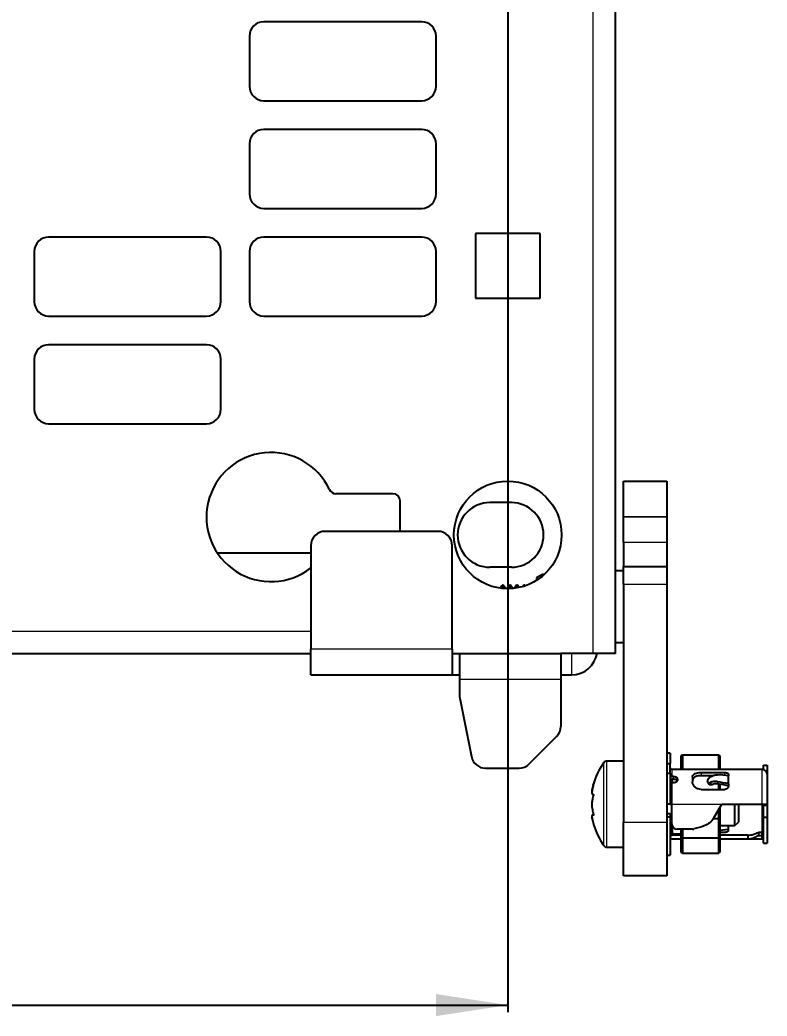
# Model space of a CAD drawing. Header units: millimetres. Extents: x -948 to 1310, y 554 to 2003.
# Drawn here: x -39.9 to 64.2, y 711.3 to 850.1 of the extents above; entities that cross this region are included whole.
import ezdxf

# ---------------------------------------------------------------- set-up
doc = ezdxf.new("R2010")
doc.units = ezdxf.units.MM
doc.layers.add('FORMAT', color=7, linetype='Continuous')
doc.styles.add('SLDTEXTSTYLE0', font='TXT', dxfattribs={"width": 0.75})
doc.dimstyles.new('SLDDIMSTYLE0', dxfattribs={"dimtxt": 20, "dimasz": 10, "dimexe": 0, "dimexo": 0.0625, "dimgap": 5, "dimtad": 2, "dimdec": 1, "dimrnd": 1e-09, "dimzin": 12, "dimdsep": 46, "dimtxsty": 'SLDTEXTSTYLE0', "dimsah": 1, "dimcen": 0.09, "dimadec": 0, "dimazin": 3, "dimtfac": 1, "dimtofl": 0, "dimtmove": 0, "dimatfit": 3, "dimfxl": 0, "dimfrac": 2, "dimtolj": 1, "dimtzin": 12, "dimarcsym": 0})

# ---------------------------------------------------------------- blocks, each defined once
blk = doc.blocks.new('_D_4')
at = {"layer": 'FORMAT'}
for p, q in [((-827.92, 1303.29), (-827.92, 711.8)), ((28.08, 1303.29), (28.08, 711.8)), ((-827.92, 712.8), (28.08, 712.8))]:
    blk.add_line(p, q, dxfattribs=at)
for points in [[(-827.92, 712.8), (-817.92, 711.26), (-817.92, 714.34)], [(28.08, 712.8), (18.08, 714.34), (18.08, 711.26)]]:
    blk.add_solid(points, dxfattribs=at)
at = {"layer": 'FORMAT', "insert": (-422.09, 738.58), "char_height": 20, "attachment_point": 1, "style": 'SLDTEXTSTYLE0'}
blk.add_mtext('856', dxfattribs=at)

msp = doc.modelspace()

# ---------------------------------------------------------------- linework, layer by layer
at = {"color": 8, "linetype": 'Continuous', "lineweight": 18}
for p, q in [((39.98, 761.8), (39.98, 1844.8)), ((44.23, 780.8), (50.23, 780.8)), ((50.23, 780.8), (44.23, 780.8)), ((50.23, 777.26), (44.23, 777.26)), ((50.23, 771.41), (44.23, 771.41)), ((-799.97, 764.89), (0.63, 764.89)), ((20.33, 762.4), (0.63, 762.4)), ((36.98, 761.8), (36.98, 758.8)), ((21.33, 758.2), (35.48, 758.2)), ((41.9, 734.8), (41.9, 746.8)), ((41.46, 735.03), (41.46, 746.57)), ((50.93, 745.65), (50.93, 744.65)), ((63.53, 740.8), (63.53, 745.65)), ((51.18, 744.25), (51.18, 744.65)), ((55.03, 745.2), (55.03, 744.74)), ((58.33, 744.74), (58.33, 745.2)), ((50.93, 743.76), (50.93, 740.8)), ((50.93, 740.8), (57.93, 740.8)), ((63.53, 736.86), (63.53, 740.8)), ((44.23, 738.3), (50.23, 738.3)), ((50.93, 737.35), (50.93, 736.45))]:
    msp.add_line(p, q, dxfattribs=at)
at = {"color": 7, "linetype": 'Continuous', "lineweight": 25}
for p, q in [((43.08, 761.8), (43.08, 1844.8)), ((16.08, 849.8), (-5.92, 849.8)), ((-7.92, 847.8), (-7.92, 840.8)), ((18.08, 840.8), (18.08, 847.8)), ((-5.92, 838.8), (16.08, 838.8)), ((16.08, 834.8), (-5.92, 834.8)), ((-7.92, 832.8), (-7.92, 825.8)), ((18.08, 825.8), (18.08, 832.8)), ((-5.92, 823.8), (16.08, 823.8)), ((23.58, 820.3), (23.58, 811.3)), ((32.58, 820.3), (23.58, 820.3)), ((32.58, 811.3), (32.58, 820.3)), ((-13.92, 819.8), (-35.92, 819.8)), ((16.08, 819.8), (-5.92, 819.8)), ((-37.92, 817.8), (-37.92, 810.8)), ((-11.92, 810.8), (-11.92, 817.8)), ((-7.92, 817.8), (-7.92, 810.8)), ((18.08, 810.8), (18.08, 817.8)), ((23.58, 811.3), (32.58, 811.3)), ((-35.92, 808.8), (-13.92, 808.8)), ((-5.92, 808.8), (16.08, 808.8)), ((-13.92, 804.8), (-35.92, 804.8)), ((-37.92, 802.8), (-37.92, 795.8)), ((-11.92, 795.8), (-11.92, 802.8)), ((-35.92, 793.8), (-13.92, 793.8)), ((44.23, 785.8), (50.23, 785.8)), ((44.23, 780.8), (44.23, 785.8)), ((50.23, 785.8), (50.23, 780.8)), ((12.08, 784.04), (4.13, 784.04)), ((13.08, 778.8), (13.08, 783.04)), ((28.58, 782.8), (25.58, 782.8)), ((44.23, 777.26), (44.23, 780.8)), ((44.23, 780.8), (44.23, 780.8)), ((50.23, 780.8), (50.23, 777.26)), ((50.23, 780.8), (50.23, 780.8)), ((18.33, 778.8), (2.63, 778.8)), ((44.23, 777.26), (44.23, 773.91)), ((50.23, 777.26), (50.23, 773.91)), ((0.63, 776.8), (0.63, 762.4)), ((20.33, 762.4), (20.33, 776.8)), ((-12.41, 775.79), (0.63, 775.79)), ((28.58, 773.8), (25.58, 773.8)), ((44.23, 773.3), (43.08, 773.3)), ((44.23, 773.91), (50.23, 773.91)), ((44.23, 771.41), (44.23, 773.91)), ((50.23, 773.91), (50.23, 771.41)), ((32.94, 772.8), (32.08, 772.3)), ((32.08, 772.3), (32.08, 771.96)), ((33.17, 772.8), (32.94, 772.8)), ((32.94, 772.8), (32.94, 772.6)), ((27.33, 771.3), (27.08, 771.05)), ((27.08, 771.05), (27.08, 770.87)), ((27.44, 771.3), (27.33, 771.3)), ((27.33, 771.3), (27.33, 770.84)), ((27.79, 770.81), (27.44, 771.3)), ((27.44, 771.3), (27.44, 770.83)), ((28.31, 771.3), (27.96, 770.8)), ((28.44, 771.3), (28.31, 771.3)), ((28.31, 771.3), (28.31, 770.81)), ((28.77, 770.83), (28.44, 771.3)), ((28.44, 771.3), (28.44, 770.81)), ((29.31, 771.3), (29, 770.86)), ((29.44, 771.3), (29.31, 771.3)), ((29.31, 771.3), (29.31, 770.9)), ((29.67, 770.97), (29.44, 771.3)), ((29.44, 771.3), (29.44, 770.93)), ((30.31, 771.3), (30.16, 771.1)), ((30.44, 771.3), (30.31, 771.3)), ((30.31, 771.3), (30.31, 771.14)), ((30.51, 771.21), (30.44, 771.3)), ((30.44, 771.3), (30.44, 771.19)), ((44.23, 771.41), (44.23, 738.3)), ((50.23, 771.41), (50.23, 738.3)), ((0.63, 758.8), (0.63, 762.4)), ((20.33, 762.4), (20.33, 758.8)), ((43.08, 763.3), (44.23, 763.3)), ((-799.97, 761.79), (0.63, 761.79)), ((20.33, 761.8), (21.33, 761.8)), ((21.33, 761.8), (21.33, 758.2)), ((21.33, 761.8), (35.48, 761.8)), ((39.98, 761.8), (35.48, 761.8)), ((35.48, 761.8), (35.48, 758.2)), ((43.08, 761.8), (39.98, 761.8)), ((0.63, 758.8), (20.33, 758.8)), ((20.33, 758.8), (21.33, 758.8)), ((21.33, 758.2), (21.33, 755.8)), ((35.48, 758.8), (36.98, 758.8)), ((35.48, 758.2), (35.48, 751.63)), ((21.33, 755.8), (23, 747.41)), ((31.06, 746.39), (34.89, 750.22)), ((44.23, 746.8), (41.9, 746.8)), ((50.73, 747.9), (50.23, 747.9)), ((50.73, 747.9), (50.73, 746.44)), ((52.23, 747.52), (52.43, 747.65)), ((52.23, 745.65), (52.23, 747.52)), ((52.43, 747.65), (52.43, 745.65)), ((52.43, 747.65), (57.51, 747.65)), ((57.51, 745.65), (57.51, 747.65)), ((57.51, 747.65), (57.63, 747.42)), ((57.63, 747.42), (57.63, 745.65)), ((24.97, 745.8), (29.65, 745.8)), ((50.23, 746.44), (50.73, 746.44)), ((50.73, 745.12), (50.73, 746.44)), ((50.93, 745.65), (61.53, 745.65)), ((61.53, 745.65), (63.53, 745.65)), ((63.73, 746.23), (64.23, 746.23)), ((63.73, 745.62), (63.73, 746.23)), ((64.23, 746.23), (64.23, 744.95)), ((50.23, 745.12), (50.73, 745.12)), ((50.73, 745.12), (50.73, 740.8)), ((51.18, 744.65), (50.93, 744.65)), ((51.18, 744.25), (50.93, 744.25)), ((51.03, 743.76), (51.03, 744.25)), ((51.73, 744.29), (51.73, 744.17)), ((53.83, 744.55), (53.83, 743.88)), ((55.03, 745.2), (58.33, 745.2)), ((56.74, 744.74), (55.03, 744.74)), ((55.9, 744), (55.9, 744.02)), ((58.83, 744.96), (58.83, 744.75)), ((58.83, 743.62), (58.83, 744.75)), ((64.23, 744.95), (64.23, 740.8)), ((51.03, 743.8), (50.77, 743.8)), ((51.18, 743.76), (50.93, 743.76)), ((55.03, 742.85), (58.33, 742.85)), ((55.94, 743.86), (56.17, 743.56)), ((57.51, 742.85), (57.51, 743.62)), ((57.63, 743.58), (57.63, 742.85)), ((58.83, 743.62), (58.83, 743.29)), ((50.73, 740.8), (50.23, 740.8)), ((50.73, 740.8), (50.93, 740.8)), ((50.93, 738.05), (50.93, 740.8)), ((56.77, 738.8), (57.93, 740.8)), ((57.51, 738.8), (57.51, 740.08)), ((57.63, 740.28), (57.63, 738.8)), ((57.93, 740.8), (63.53, 740.8)), ((59.73, 740.67), (59.73, 740.8)), ((59.73, 737.8), (59.73, 740.67)), ((60.23, 740.8), (60.23, 738.3)), ((63.53, 740.8), (64.23, 740.8)), ((63.73, 740.67), (63.73, 740.8)), ((63.73, 740.67), (64.23, 740.67)), ((63.73, 738.98), (63.73, 740.67)), ((64.23, 740.8), (64.23, 740.67)), ((64.23, 740.67), (64.23, 738.98)), ((40.01, 739.27), (39.87, 739.27)), ((50.23, 739.5), (50.73, 739.5)), ((50.73, 738.96), (50.23, 738.96)), ((50.73, 739.5), (50.73, 738.96)), ((50.73, 739.36), (50.93, 739.35)), ((50.73, 738.96), (50.73, 733.7)), ((56.77, 738.8), (57.51, 738.8)), ((57.51, 736.11), (57.51, 738.8)), ((57.63, 738.8), (57.51, 738.8)), ((57.63, 738.8), (57.63, 736.14)), ((63.73, 738.98), (64.23, 738.98)), ((63.73, 735.37), (63.73, 738.98)), ((64.23, 738.98), (64.23, 735.37)), ((44.23, 730.8), (44.23, 738.3)), ((50.23, 738.3), (50.23, 730.8)), ((50.73, 737.8), (50.97, 737.8)), ((51.03, 737.35), (50.93, 737.35)), ((51.03, 736.65), (51.03, 737.68)), ((53.83, 737.3), (51.68, 737.3)), ((52.23, 736.12), (52.23, 737.3)), ((52.43, 737.3), (52.43, 736.11)), ((57.63, 737.8), (59.73, 737.8)), ((58.83, 737.26), (57.63, 737.14)), ((58.83, 737.26), (58.83, 737.8)), ((58.83, 737.1), (58.83, 737.26)), ((59.73, 737.8), (60.23, 738.3)), ((52.23, 736.45), (50.93, 736.45)), ((50.93, 735.95), (52.23, 735.95)), ((51.03, 736.65), (52.23, 736.65)), ((52.23, 734.09), (52.23, 736.12)), ((52.43, 736.11), (52.23, 736.12)), ((52.43, 736.11), (52.43, 733.96)), ((52.43, 736.11), (57.51, 736.11)), ((57.63, 736.14), (57.51, 736.11)), ((57.51, 733.96), (57.51, 736.11)), ((58.33, 736.86), (57.63, 736.86)), ((61.53, 736.45), (57.63, 736.45)), ((57.63, 736.14), (57.63, 734.19)), ((57.63, 735.95), (61.53, 735.95)), ((61.53, 736.45), (61.53, 735.95)), ((61.53, 735.95), (63.53, 735.95)), ((63.03, 736.86), (63.03, 736.41)), ((63.53, 736.86), (63.03, 736.86)), ((63.03, 736.41), (63.53, 736.41)), ((63.53, 736.41), (63.53, 736.86)), ((41.9, 734.8), (44.23, 734.8)), ((63.73, 735.37), (64.23, 735.37)), ((50.23, 733.7), (50.73, 733.7)), ((52.43, 733.96), (52.23, 734.09)), ((52.43, 733.96), (57.51, 733.96)), ((57.63, 734.19), (57.51, 733.96)), ((50.23, 730.8), (44.23, 730.8))]:
    msp.add_line(p, q, dxfattribs=at)
at = {"color": 7, "linetype": 'Continuous', "lineweight": 25, "flags": 128}
for points in [[(50.73, 744.28), (50.79, 744.26), (50.93, 744.25)], [(51.03, 743.93), (50.98, 743.84), (50.97, 743.8)], [(39.99, 743.49), (39.93, 743.24), (39.81, 742.72)], [(50.73, 743.88), (50.73, 743.85), (50.74, 743.83), (50.76, 743.81), (50.78, 743.79), (50.81, 743.78), (50.85, 743.76), (50.89, 743.76), (50.93, 743.76)], [(39.81, 738.89), (39.92, 738.37), (40.03, 737.98)], [(50.73, 737.33), (50.79, 737.34), (50.93, 737.35)], [(50.73, 736.42), (50.79, 736.44), (50.93, 736.45)], [(63.53, 735.95), (63.66, 735.97), (63.73, 735.98)]]:
    msp.add_lwpolyline(points, dxfattribs=at)
at = {"color": 7, "linetype": 'Continuous', "lineweight": 25}
msp.add_circle((28.08, 778.3), 7.5, dxfattribs=at)
for centre, radius, start, end in [((-5.92, 847.8), 2, 90, 180), ((16.08, 847.8), 2, 0, 90), ((-5.92, 840.8), 2, 180, 270), ((16.08, 840.8), 2, 270, 0), ((-5.92, 832.8), 2, 90, 180), ((16.08, 832.8), 2, 0, 90), ((-5.92, 825.8), 2, 180, 270), ((16.08, 825.8), 2, 270, 0), ((-35.92, 817.8), 2, 90, 180), ((-13.92, 817.8), 2, 0, 90), ((-5.92, 817.8), 2, 90, 180), ((16.08, 817.8), 2, 0, 90), ((-35.92, 810.8), 2, 180, 270), ((-13.92, 810.8), 2, 270, 0), ((-5.92, 810.8), 2, 180, 270), ((16.08, 810.8), 2, 270, 0), ((-35.92, 802.8), 2, 90, 180), ((-13.92, 802.8), 2, 0, 90), ((-35.92, 795.8), 2, 180, 270), ((-13.92, 795.8), 2, 270, 0), ((-4.92, 780.79), 9, 25.1507, 308.0731), ((4.13, 785.04), 1, 205.1507, 270), ((12.08, 783.04), 1, 0, 90), ((25.58, 778.3), 4.5, 90, 270), ((28.58, 778.3), 4.5, 270, 90), ((2.63, 776.8), 2, 90, 180), ((18.33, 776.8), 2, 0, 90), ((36.98, 762.4), 3.6, 270, 350.4059), ((33.48, 751.63), 2, 315, 360), ((24.97, 747.8), 2, 191.3099, 270), ((41.9, 746.26), 0.54, 90, 144.7485), ((29.65, 747.8), 2, 270, 315), ((49.63, 740.8), 10, 144.7485, 164.4243), ((50.93, 745.85), 0.2, 180, 270), ((63.53, 744.95), 0.7, 0, 90), ((50.91, 744.83), 0.183, 187.3339, 275.8124), ((49.63, 740.8), 10, 196.3891, 215.2515), ((50.82, 737.72), 0.0996, 125.5332, 176.0721), ((51.68, 738.05), 0.75, 180, 270), ((53.83, 738.05), 0.75, 270, 285.0484), ((50.93, 735.75), 0.2, 90, 180), ((63.53, 736.65), 0.2, 270, 360), ((41.9, 735.34), 0.54, 215.2515, 270)]:
    msp.add_arc(centre, radius, start, end, dxfattribs=at)
for points, knots in [([(51.18, 744.65), (51.24, 744.65), (51.36, 744.64), (51.53, 744.58), (51.65, 744.49), (51.72, 744.39), (51.72, 744.32), (51.73, 744.29)], [0, 0, 0, 0, 0.214393, 0.428789, 0.643061, 0.856854, 1, 1, 1, 1]), ([(51.69, 744.03), (51.66, 744.06), (51.61, 744.13), (51.47, 744.21), (51.32, 744.25), (51.22, 744.25), (51.18, 744.25)], [0, 0, 0, 0, 0.252501, 0.531568, 0.811143, 1, 1, 1, 1]), ([(51.73, 744.17), (51.72, 744.13), (51.71, 744.04), (51.61, 743.91), (51.47, 743.82), (51.32, 743.76), (51.22, 743.76), (51.18, 743.76)], [0, 0, 0, 0, 0.214305, 0.42865, 0.642279, 0.856223, 1, 1, 1, 1]), ([(53.83, 744.55), (53.84, 744.64), (53.86, 744.8), (54.06, 744.99), (54.36, 745.12), (54.7, 745.19), (54.93, 745.2), (55.03, 745.2)], [0, 0, 0, 0, 0.212833, 0.42585, 0.635542, 0.846587, 1, 1, 1, 1]), ([(55.03, 744.74), (54.89, 744.74), (54.62, 744.73), (54.26, 744.64), (53.99, 744.49), (53.85, 744.29), (53.83, 744.15), (53.83, 744.08)], [0, 0, 0, 0, 0.212875, 0.425767, 0.637937, 0.847353, 1, 1, 1, 1]), ([(56.3, 744.53), (56.25, 744.51), (56.16, 744.46), (56.03, 744.34), (55.94, 744.21), (55.9, 744.1), (55.9, 744.04), (55.9, 744.02)], [0, 0, 0, 0, 0.225867, 0.451734, 0.677598, 0.903479, 1, 1, 1, 1]), ([(55.9, 744), (55.9, 743.96), (55.91, 743.88), (55.99, 743.81), (56.1, 743.77), (56.21, 743.77), (56.28, 743.79), (56.3, 743.8)], [0, 0, 0, 0, 0.225883, 0.451767, 0.67765, 0.903524, 1, 1, 1, 1]), ([(58.83, 744.75), (58.33, 744.81), (57.66, 744.9), (56.76, 744.79), (56.46, 744.62), (56.3, 744.53)], [0, 0, 0, 0, 0.5876932, 0.7908183, 1, 1, 1, 1]), ([(58.83, 743.62), (58.33, 743.73), (57.66, 743.87), (56.76, 743.98), (56.46, 743.86), (56.3, 743.8)], [0, 0, 0, 0, 0.5876932, 0.7908183, 1, 1, 1, 1]), ([(58.33, 745.2), (58.38, 745.2), (58.49, 745.19), (58.64, 745.15), (58.76, 745.1), (58.82, 745.03), (58.82, 744.98), (58.83, 744.96)], [0, 0, 0, 0, 0.214445, 0.428893, 0.643239, 0.857188, 1, 1, 1, 1]), ([(39.99, 743.49), (40, 743.52), (40.01, 743.56), (40.02, 743.59), (40.03, 743.6), (40.03, 743.6), (40.02, 743.59), (40.01, 743.55), (39.96, 743.34), (39.86, 742.94), (39.8, 742.5), (39.8, 742.24), (39.86, 742.17), (39.94, 742.18), (40, 742.16), (40.02, 742.15), (40.02, 742.11), (40.03, 742.09), (40.02, 742.06), (40.02, 742.01), (39.97, 741.83), (39.89, 741.54), (39.82, 741.16), (39.79, 740.74), (39.82, 740.24), (39.9, 739.85), (39.98, 739.52), (40.01, 739.4), (40.02, 739.34), (40.03, 739.3), (40.03, 739.28), (40.02, 739.26), (40, 739.23), (39.92, 739.25), (39.84, 739.3), (39.79, 739.2), (39.81, 738.91), (39.89, 738.53), (39.96, 738.24), (39.99, 738.14), (40.01, 738.07), (40.02, 738.03), (40.02, 738.01), (40.03, 738.01), (40.03, 738.01)], [0, 0, 0, 0, 0.010728, 0.015224, 0.018112, 0.020571, 0.023024, 0.027377, 0.040819, 0.103498, 0.166695, 0.204011, 0.256335, 0.314494, 0.327735, 0.341099, 0.344105, 0.346621, 0.34914, 0.352978, 0.363553, 0.410702, 0.470972, 0.507237, 0.543762, 0.627026, 0.651816, 0.664256, 0.66927, 0.671997, 0.674747, 0.677852, 0.683424, 0.704689, 0.788652, 0.828321, 0.868497, 0.946466, 0.965714, 0.977954, 0.986009, 0.994111, 0.997345, 1, 1, 1, 1]), ([(39.81, 742.72), (39.81, 742.69), (39.8, 742.65), (39.8, 742.66), (39.81, 742.66)], [0, 0, 0, 0, 0.65651, 1, 1, 1, 1]), ([(55.03, 742.85), (54.89, 742.86), (54.62, 742.89), (54.26, 743.07), (53.99, 743.34), (53.85, 743.62), (53.83, 743.8), (53.83, 743.88)], [0, 0, 0, 0, 0.2132377, 0.4264897, 0.6391595, 0.8495978, 1, 1, 1, 1]), ([(56.18, 743.57), (56.19, 743.55), (56.2, 743.54), (56.21, 743.52), (56.22, 743.52)], [0, 0, 0, 0, 0.872289, 1, 1, 1, 1]), ([(56.55, 743.49), (56.5, 743.48), (56.4, 743.46), (56.29, 743.47), (56.24, 743.51), (56.22, 743.52)], [0, 0, 0, 0, 0.3691258, 0.7382556, 1, 1, 1, 1]), ([(58.83, 743.33), (58.4, 743.43), (57.8, 743.56), (56.99, 743.67), (56.7, 743.55), (56.55, 743.49)], [0, 0, 0, 0, 0.5666604, 0.7809048, 1, 1, 1, 1]), ([(58.83, 743.29), (58.82, 743.25), (58.81, 743.15), (58.72, 743.02), (58.6, 742.91), (58.46, 742.86), (58.36, 742.85), (58.33, 742.85)], [0, 0, 0, 0, 0.214373, 0.428779, 0.642592, 0.856666, 1, 1, 1, 1]), ([(39.81, 738.89), (39.81, 738.91), (39.8, 738.95), (39.8, 738.94), (39.81, 738.93)], [0, 0, 0, 0, 0.429774, 1, 1, 1, 1]), ([(50.73, 739.09), (50.73, 739.1), (50.73, 739.12), (50.75, 739.14), (50.78, 739.16), (50.85, 739.16), (50.9, 739.15), (50.93, 739.15)], [0, 0, 0, 0, 0.195302, 0.377541, 0.538909, 0.761383, 1, 1, 1, 1]), ([(56.77, 738.8), (56.6, 738.59), (56.25, 738.14), (55.27, 737.67), (54.51, 737.46), (54.02, 737.33)], [0, 0, 0, 0, 0.254027, 0.526591, 1, 1, 1, 1]), ([(50.73, 738.03), (50.73, 738.04), (50.73, 738.06), (50.75, 738.09), (50.78, 738.12), (50.86, 738.13), (50.91, 738.14), (50.94, 738.14)], [0, 0, 0, 0, 0.187462, 0.362386, 0.517277, 0.750642, 1, 1, 1, 1]), ([(58.83, 737.1), (58.82, 737.07), (58.81, 737.01), (58.72, 736.94), (58.6, 736.89), (58.46, 736.86), (58.36, 736.86), (58.33, 736.86)], [0, 0, 0, 0, 0.214295, 0.42863, 0.64223, 0.856153, 1, 1, 1, 1]), ([(61.53, 736.45), (61.81, 736.48), (62.31, 736.52), (62.81, 736.76), (63.03, 736.86)], [0, 0, 0, 0, 0.559868, 1, 1, 1, 1]), ([(61.53, 735.95), (61.81, 735.99), (62.31, 736.05), (62.81, 736.3), (63.03, 736.41)], [0, 0, 0, 0, 0.559911, 1, 1, 1, 1]), ([(63.53, 735.95), (63.53, 735.99), (63.53, 736.05), (63.53, 736.3), (63.53, 736.41)], [0, 0, 0, 0, 0.559866, 1, 1, 1, 1])]:
    msp.add_open_spline(points, degree=3, knots=knots, dxfattribs=at)
at = {"color": 8, "linetype": 'Continuous', "lineweight": 18}
msp.add_open_spline([(56.3, 743.8), (56.34, 743.75), (56.41, 743.67), (56.49, 743.56), (56.54, 743.51), (56.55, 743.49)], degree=3, knots=[0, 0, 0, 0, 0.502362, 0.815418, 1, 1, 1, 1], dxfattribs=at)

# ---------------------------------------------------------------- dimensions: what is measured, and where the dimension line sits
at = {"layer": 'FORMAT'}
dim = msp.add_linear_dim(base=(28.08, 712.8), p1=(-827.92, 1303.3), p2=(28.08, 1303.3), angle=0, dimstyle='SLDDIMSTYLE0', dxfattribs=at)
dim.commit()
dim.dimension.update_dxf_attribs({"geometry": '_D_4', "text_midpoint": (-399.92, 712.8), "dimtype": 160})

doc.saveas('drawing.dxf')
